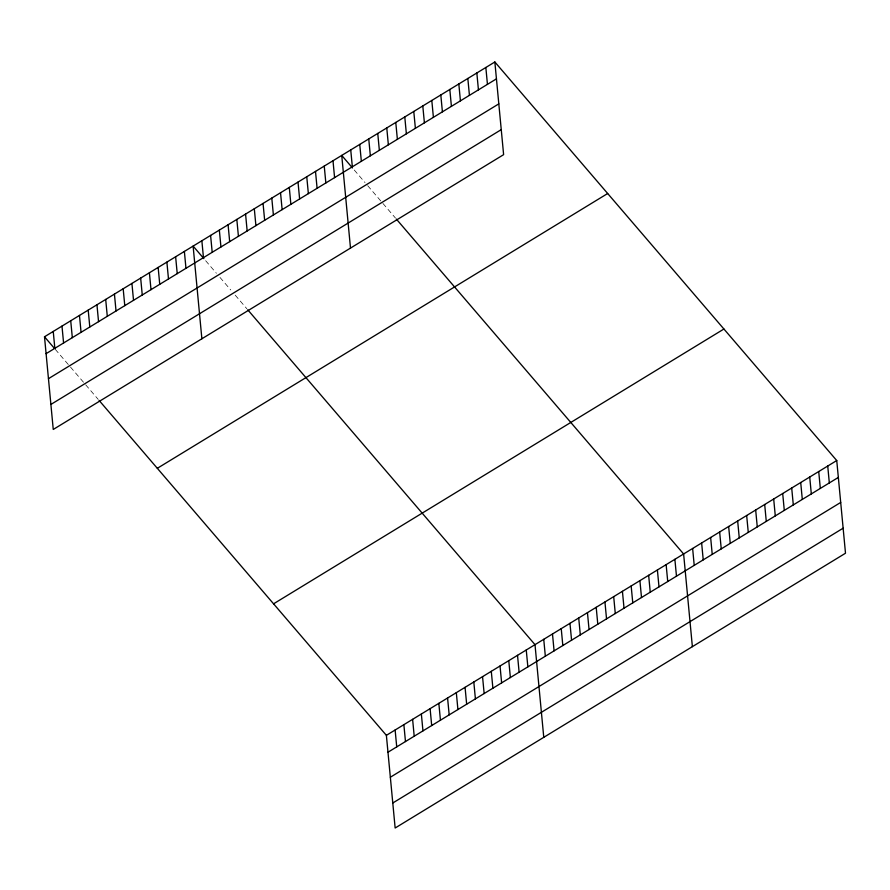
<?xml version="1.0" encoding="UTF-8"?>
<svg xmlns="http://www.w3.org/2000/svg" width="890" height="890" viewBox="0 0 890 890"><rect width="100%" height="100%" fill="white"/><g stroke="black" fill="none" stroke-linecap="round" stroke-linejoin="round"><path stroke-width="0.67" stroke-dasharray="4.45 3.34" d="M354.264 170.023L365.011 182.55M367.704 185.687L382.021 202.386M382.923 203.432L395.46 218.05M205.657 260.714L216.392 273.241M219.975 277.413L230.721 289.94M235.205 295.157L246.841 308.73M55.247 349.303L69.576 366.012M70.466 367.047L84.795 383.757M85.685 384.803L98.223 399.41"/><path stroke-width="1.33" d="M494.851 61.989L503.618 154.66L53.255 429.458L44.5 336.776L494.851 61.989L836.745 460.542L845.5 553.224L395.149 828.011L386.382 735.34L99.124 400.455M46.091 353.664L496.442 78.865M48.461 378.673L498.812 103.874M50.897 404.438L501.248 129.64M157.319 468.307L607.67 193.508M273.564 603.821L723.915 329.022M386.382 735.34L836.745 460.542M387.984 752.217L838.336 477.429M390.343 777.237L840.705 502.438M392.779 803.002L843.13 528.204M352.473 167.943L341.738 155.416L350.493 248.088M396.35 219.085L683.62 553.981L692.375 646.652M203.866 258.623L193.119 246.096L201.874 338.767M247.732 309.776L535.001 644.66L543.768 737.332M44.5 336.776L54.346 348.268M827.733 466.037L829.324 482.925M818.722 471.533L820.324 488.421M809.722 477.029L811.313 493.917M800.711 482.525L802.302 499.412M791.7 488.02L793.302 504.908M782.699 493.516L784.29 510.404M773.688 499.012L775.29 515.9M764.688 504.508L766.279 521.395M755.677 510.014L757.268 526.891M746.665 515.51L748.268 532.387M737.665 521.006L739.256 537.883M728.654 526.502L730.256 543.378M719.643 531.998L721.245 548.874M710.643 537.493L712.234 554.37M701.631 542.989L703.234 559.866M692.631 548.485L694.222 565.361M674.876 559.309L676.478 576.186M666.132 564.649L667.734 581.526M657.399 569.978L658.989 586.855M648.654 575.318L650.245 592.195M639.91 580.647L641.501 597.524M631.166 585.987L632.768 602.864M622.422 591.316L624.024 608.193M613.688 596.656L615.279 613.533M604.944 601.985L606.535 618.861M596.2 607.325L597.791 624.202M587.456 612.654L589.058 629.53M578.711 617.994L580.313 634.87M569.967 623.323L571.569 640.199M561.234 628.652L562.825 645.539M552.49 633.991L554.081 650.868M543.745 639.32L545.336 656.208M485.84 67.484L487.442 84.361M476.84 72.98L478.431 89.857M526.257 649.989L527.859 666.877M467.829 78.476L469.43 95.352M517.524 655.329L519.115 672.206M458.828 83.972L460.419 100.848M508.78 660.658L510.37 677.546M449.817 89.467L451.408 106.344M500.035 665.998L501.626 682.875M440.806 94.963L442.408 111.84M491.291 671.327L492.893 688.215M431.806 100.459L433.397 117.335M482.547 676.667L484.149 693.544M422.795 105.954L424.397 122.831M473.814 681.996L475.405 698.884M413.783 111.45L415.385 128.327M465.07 687.336L466.66 704.212M404.783 116.946L406.374 133.823M456.325 692.665L457.916 709.553M395.772 122.442L397.374 139.318M447.581 698.005L449.183 714.881M386.772 127.938L388.363 144.814M438.837 703.334L440.439 720.221M377.761 133.433L379.351 150.31M430.104 708.674L431.695 725.55M368.749 138.929L370.351 155.806M421.359 714.002L422.95 730.879M359.749 144.425L361.34 161.301M412.615 719.343L414.206 736.219M350.738 149.921L352.34 166.797M403.871 724.671L405.473 741.548M395.127 730.011L396.729 746.888M332.993 160.745L334.584 177.633M324.249 166.085L325.84 182.962M315.505 171.414L317.096 188.291M306.761 176.754L308.363 193.631M298.017 182.083L299.618 198.96M289.283 187.423L290.874 204.299M280.539 192.752L282.13 209.628M271.795 198.092L273.386 214.968M263.051 203.421L264.653 220.297M254.306 208.761L255.908 225.637M245.573 214.09L247.164 230.966M236.829 219.43L238.42 236.306M228.085 224.758L229.676 241.635M219.34 230.098L220.942 246.975M210.596 235.427L212.198 252.304M201.863 240.767L203.454 257.644M184.375 251.436L185.965 268.313M175.63 256.765L177.232 273.642M166.886 262.105L168.488 278.982M158.153 267.434L159.744 284.31M149.409 272.774L151 289.651M140.665 278.103L142.255 294.979M131.92 283.443L133.522 300.319M123.176 288.772L124.778 305.648M114.432 294.112L116.034 310.988M105.699 299.441L107.29 316.317M96.954 304.769L98.545 321.657M88.21 310.109L89.801 326.986M79.466 315.438L81.068 332.326M70.722 320.778L72.324 337.655M61.989 326.107L63.579 342.995M53.244 331.447L54.835 348.324"/></g></svg>
